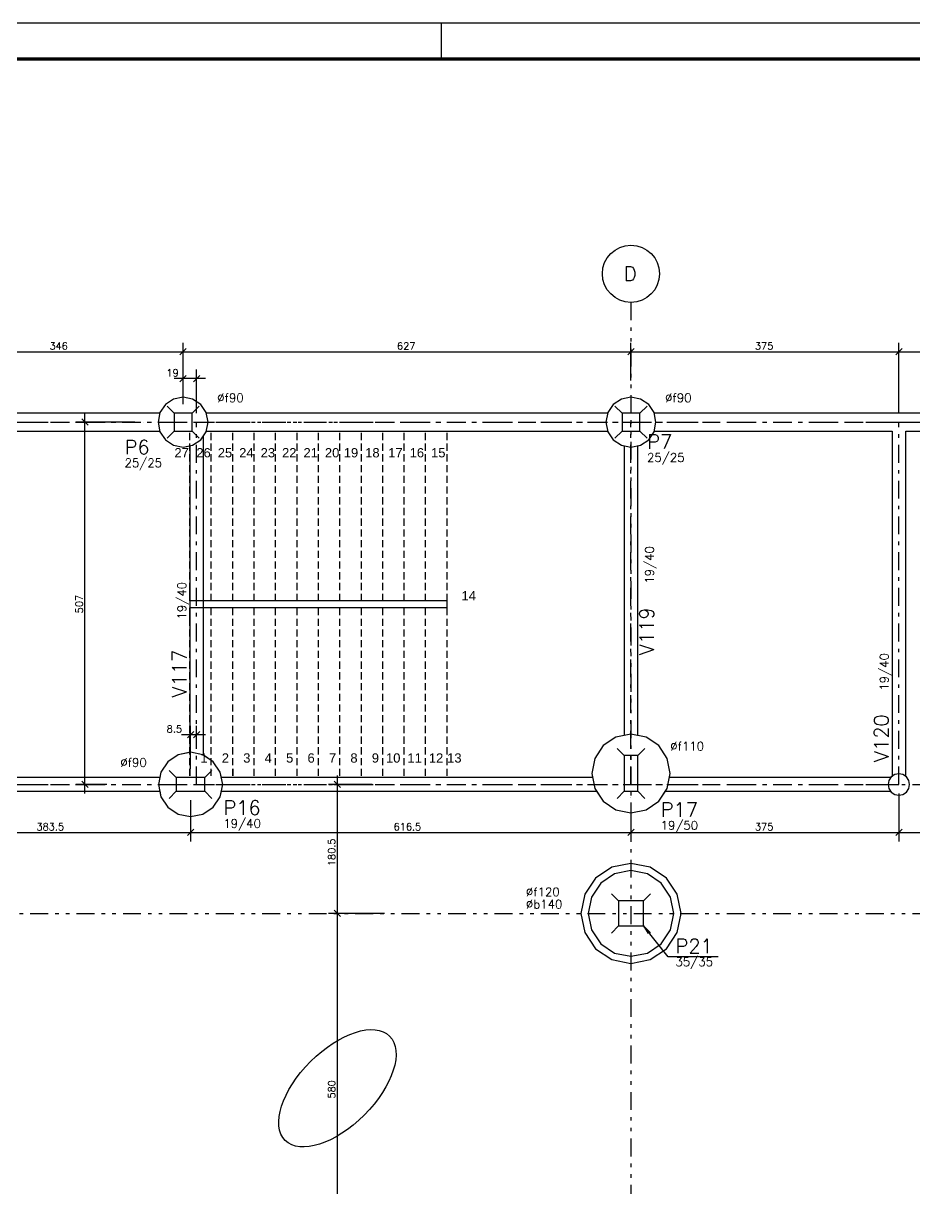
# Model space of a CAD drawing. Extents: x 369 to 487, y -15 to 69.
# Drawn here: x 420.27 to 445.2, y 36.47 to 69.06 of the extents above; entities that cross this region are included whole.
import ezdxf
from ezdxf.enums import TextEntityAlignment as Align

# ---------------------------------------------------------------- set-up
doc = ezdxf.new("R2010")
doc.units = 0
doc.header["$MEASUREMENT"] = 0
for name, pattern in [('CONTINU', [0]), ('DASHED', [0.75, 0.5, -0.25]), ('ESTILO_TQS_0003', [0.91, 0.5, -0.2, 0.01, -0.2]), ('ESTILO_TQS_0004', [1.12, 0.5, -0.2, 0.01, -0.2, 0.01, -0.2])]:
    doc.linetypes.add(name, pattern=pattern)
doc.layers.get('0').update_dxf_attribs({"linetype": 'CONTINUOUS'})
for name, color, linetype in [('1', 1, 'CONTINUOUS'), ('2', 2, 'CONTINUOUS'), ('3', 3, 'CONTINUOUS'), ('4', 4, 'CONTINUOUS'), ('6', 6, 'CONTINUOUS'), ('7', 7, 'CONTINUOUS'), ('ARQ-FOLHA', 7, 'CONTINUOUS'), ('COTA', 1, 'CONTINUOUS')]:
    doc.layers.add(name, color=color, linetype=linetype)
doc.styles.get("Standard").update_dxf_attribs({"font": 'ROMANS.SHX'})
doc.styles.add('STYLE0', font='arial.ttf', dxfattribs={"height": 0.2})

# ---------------------------------------------------------------- blocks, each defined once
blk = doc.blocks.new('fla0')
at = {"layer": 'ARQ-FOLHA'}
for p, q in [((5101.19, 1431.998), (4982.29, 1431.998)), ((5045.69, 1430.998), (5045.69, 1431.998))]:
    blk.add_line(p, q, dxfattribs=at)
at = {"layer": 'ARQ-FOLHA', "const_width": 0.1}
blk.add_lwpolyline([(5100.19, 1430.998), (4984.79, 1430.998), (4984.79, 1348.898), (5100.19, 1348.898), (5100.19, 1430.998)], dxfattribs=at)
blk = doc.blocks.new('EDCA')
at = {"layer": 'COTA'}
for p, q in [((308.167, 71.104), (308.167, 71.204)), ((308.167, 71.104), (308.167, 71.204)), ((308.467, 71.104), (308.467, 71.204)), ((308.767, 71.104), (308.767, 71.204)), ((309.067, 71.104), (309.067, 71.204)), ((309.367, 71.104), (309.367, 71.204)), ((309.667, 71.104), (309.667, 71.204)), ((309.967, 71.104), (309.967, 71.204)), ((310.267, 71.104), (310.267, 71.204)), ((310.567, 71.104), (310.567, 71.204)), ((310.867, 71.104), (310.867, 71.204)), ((311.167, 71.104), (311.167, 71.204)), ((311.467, 71.104), (311.467, 71.204)), ((311.767, 71.104), (311.767, 71.204)), ((308.167, 68.854), (308.167, 69.004)), ((308.167, 68.854), (308.167, 68.954)), ((308.467, 68.854), (308.467, 68.954)), ((309.067, 68.854), (309.067, 68.954)), ((309.367, 68.854), (309.367, 68.954)), ((309.667, 68.854), (309.667, 68.954)), ((309.967, 68.854), (309.967, 68.954)), ((310.267, 68.854), (310.267, 68.954)), ((310.567, 68.854), (310.567, 68.954)), ((310.867, 68.854), (310.867, 68.954)), ((311.167, 68.854), (311.167, 68.954)), ((311.467, 68.854), (311.467, 68.954)), ((311.767, 68.654), (311.767, 68.954)), ((311.767, 68.854), (308.167, 68.854)), ((311.767, 68.754), (308.167, 68.754)), ((308.167, 68.604), (308.167, 68.754)), ((308.167, 68.654), (308.167, 68.754)), ((308.467, 68.654), (308.467, 68.754)), ((309.067, 68.654), (309.067, 68.754)), ((309.367, 68.654), (309.367, 68.754)), ((309.667, 68.654), (309.667, 68.754)), ((309.967, 68.654), (309.967, 68.754)), ((310.267, 68.654), (310.267, 68.754)), ((310.567, 68.654), (310.567, 68.754)), ((310.867, 68.654), (310.867, 68.754)), ((311.167, 68.654), (311.167, 68.754)), ((311.467, 68.654), (311.467, 68.754)), ((308.167, 66.404), (308.167, 66.504)), ((308.167, 66.404), (308.167, 66.504)), ((308.167, 66.504), (308.167, 66.404)), ((308.167, 66.404), (308.167, 66.504)), ((308.467, 66.404), (308.467, 66.504)), ((308.767, 66.404), (308.767, 66.504)), ((308.767, 66.504), (308.767, 66.404)), ((309.067, 66.404), (309.067, 66.504)), ((309.367, 66.404), (309.367, 66.504)), ((309.667, 66.404), (309.667, 66.504)), ((309.967, 66.404), (309.967, 66.504)), ((310.267, 66.404), (310.267, 66.504)), ((310.567, 66.404), (310.567, 66.504)), ((310.867, 66.404), (310.867, 66.504)), ((311.167, 66.404), (311.167, 66.504)), ((311.467, 66.404), (311.467, 66.504)), ((311.767, 66.404), (311.767, 66.504))]:
    blk.add_line(p, q, dxfattribs=at)
at = {"layer": 'COTA', "linetype": 'DASHED', "ltscale": 0.2}
for p, q in [((308.167, 69.004), (308.167, 71.204)), ((308.167, 69.004), (308.167, 71.054)), ((308.467, 69.004), (308.467, 71.054)), ((308.767, 68.854), (308.767, 71.054)), ((309.067, 69.004), (309.067, 71.054)), ((309.367, 69.004), (309.367, 71.054)), ((309.667, 69.004), (309.667, 71.054)), ((309.967, 69.004), (309.967, 71.054)), ((310.267, 69.004), (310.267, 71.054)), ((310.567, 69.004), (310.567, 71.054)), ((310.867, 69.004), (310.867, 71.054)), ((311.167, 69.004), (311.167, 71.054)), ((311.467, 69.004), (311.467, 71.054)), ((311.767, 69.004), (311.767, 71.054)), ((308.167, 66.554), (308.167, 68.604)), ((308.167, 66.554), (308.167, 68.604)), ((308.467, 66.554), (308.467, 68.604)), ((308.767, 66.554), (308.767, 68.754)), ((309.067, 66.554), (309.067, 68.604)), ((309.367, 66.554), (309.367, 68.604)), ((309.667, 66.554), (309.667, 68.604)), ((309.967, 66.554), (309.967, 68.604)), ((310.267, 66.554), (310.267, 68.604)), ((310.567, 66.554), (310.567, 68.604)), ((310.867, 66.554), (310.867, 68.604)), ((311.167, 66.554), (311.167, 68.604)), ((311.467, 66.554), (311.467, 68.604)), ((311.767, 66.554), (311.767, 68.604))]:
    blk.add_line(p, q, dxfattribs=at)
at = {"linetype": 'CONTINU', "style": 'STYLE0'}
for s, p in [('27', (308.051, 70.861)), ('26', (308.358, 70.861)), ('25', (308.658, 70.861)), ('24', (308.958, 70.861)), ('23', (309.258, 70.861)), ('22', (309.558, 70.861)), ('21', (309.858, 70.861)), ('20', (310.158, 70.861)), ('19', (310.422, 70.861)), ('18', (310.722, 70.861)), ('17', (311.044, 70.861)), ('16', (311.344, 70.861)), ('15', (311.644, 70.861)), ('14', (312.07, 68.86)), ('1', (308.364, 66.59)), ('2', (308.664, 66.59)), ('3', (308.964, 66.59)), ('4', (309.264, 66.59)), ('5', (309.564, 66.59)), ('6', (309.864, 66.59)), ('7', (310.164, 66.59)), ('8', (310.464, 66.59)), ('9', (310.764, 66.59)), ('10', (311.013, 66.59)), ('11', (311.313, 66.59)), ('12', (311.613, 66.59)), ('13', (311.869, 66.59))]:
    blk.add_text(s, height=0.13, dxfattribs=at).set_placement(p, align=Align.CENTER)

msp = doc.modelspace()

# ---------------------------------------------------------------- linework, layer by layer
at = {"layer": '1', "linetype": 'Continuous'}
for p, q in [((424.7476, 58.3983), (424.7476, 60.1193)), ((424.7476, 58.3983), (424.7476, 60.1193)), ((437.2876, 59.0621), (437.2876, 60.1193)), ((437.2876, 59.0621), (437.2876, 60.1193)), ((444.7876, 58.1483), (444.7876, 60.1193)), ((444.7876, 58.1483), (444.7876, 60.1193)), ((417.5776, 59.8693), (424.9976, 59.8693)), ((424.4976, 59.8693), (437.5376, 59.8693)), ((424.6592, 59.7809), (424.836, 59.9577)), ((424.6592, 59.7809), (424.836, 59.9577)), ((437.0376, 59.8693), (445.0376, 59.8693)), ((437.1992, 59.7809), (437.376, 59.9577)), ((437.1992, 59.7809), (437.376, 59.9577)), ((444.5376, 59.8693), (447.5376, 59.8693)), ((444.6992, 59.7809), (444.876, 59.9577)), ((444.6992, 59.7809), (444.876, 59.9577)), ((424.7476, 58.3983), (424.7476, 59.3665)), ((425.1276, 58.1483), (425.1276, 59.3665)), ((425.3776, 59.1165), (424.4976, 59.1165)), ((424.836, 59.2049), (424.6592, 59.0282)), ((425.216, 59.2049), (425.0392, 59.0282)), ((424.4976, 58.1483), (424.2976, 58.3483)), ((424.9976, 58.1483), (425.1976, 58.3483)), ((437.0376, 58.1483), (436.8376, 58.3483)), ((437.5376, 58.1483), (437.7376, 58.3483)), ((421.999, 47.5083), (421.999, 58.1483)), ((423.396, 57.8983), (421.749, 57.8983)), ((422.0874, 57.8099), (421.9106, 57.9867)), ((424.4976, 57.6483), (424.2976, 57.4483)), ((424.9976, 57.6483), (425.1976, 57.4483)), ((437.0376, 57.6483), (436.8376, 57.4483)), ((437.5376, 57.6483), (437.7376, 57.4483)), ((425.0451, 49.2363), (424.8683, 49.0595)), ((424.9567, 48.1983), (424.9567, 49.3979)), ((425.216, 49.2363), (425.0392, 49.0595)), ((425.1276, 49.0042), (425.1276, 49.3979)), ((425.3776, 49.1479), (424.7067, 49.1479)), ((437.0976, 48.5683), (436.8976, 48.7683)), ((437.4776, 48.5683), (437.6776, 48.7683)), ((424.5567, 47.9483), (424.3567, 48.1483)), ((425.3567, 47.9483), (425.5567, 48.1483)), ((429.069, 43.8983), (429.069, 48.0083)), ((422.6088, 47.7583), (421.749, 47.7583)), ((422.0874, 47.6699), (421.9106, 47.8467)), ((430.043, 47.7583), (428.819, 47.7583)), ((429.1574, 47.6699), (428.9806, 47.8467)), ((424.5567, 47.5683), (424.3567, 47.3683)), ((424.9567, 47.3183), (424.9567, 46.164)), ((424.9567, 47.3183), (424.9567, 46.164)), ((425.3567, 47.5683), (425.5567, 47.3683)), ((437.0976, 47.5683), (436.8976, 47.3683)), ((437.4776, 47.5683), (437.6776, 47.3683)), ((444.7876, 47.5083), (444.7876, 46.164)), ((444.7876, 47.5083), (444.7876, 46.164)), ((437.2876, 47.1546), (437.2876, 46.164)), ((437.2876, 47.1447), (437.2876, 46.164)), ((417.0376, 46.414), (425.2067, 46.414)), ((424.7067, 46.414), (437.5376, 46.414)), ((424.8683, 46.3256), (425.0451, 46.5024)), ((424.8683, 46.3256), (425.0451, 46.5024)), ((437.0376, 46.414), (445.0376, 46.414)), ((437.1992, 46.3256), (437.376, 46.5024)), ((437.1992, 46.3256), (437.376, 46.5024)), ((444.5376, 46.414), (457.5376, 46.414)), ((444.6992, 46.3256), (444.876, 46.5024)), ((444.6992, 46.3256), (444.876, 46.5024)), ((436.9376, 44.4983), (436.7376, 44.6983)), ((437.6376, 44.4983), (437.8376, 44.6983)), ((429.069, 32.2983), (429.069, 44.3983)), ((430.3874, 44.1483), (428.819, 44.1483)), ((430.3874, 44.1483), (428.819, 44.1483)), ((429.1574, 44.0599), (428.9806, 44.2367)), ((429.1574, 44.0599), (428.9806, 44.2367)), ((436.9376, 43.7983), (436.7376, 43.5983)), ((437.6376, 43.7983), (437.8376, 43.5983))]:
    msp.add_line(p, q, dxfattribs=at)
at = {"layer": '2', "linetype": 'ESTILO_TQS_0003'}
for p, q in [((418.0376, 57.8983), (425.1276, 57.8983)), ((425.1276, 57.8983), (437.2876, 57.8983)), ((425.1276, 47.7583), (425.1276, 57.8983)), ((437.2876, 57.8983), (444.7876, 57.8983)), ((437.2876, 47.7583), (437.2876, 57.8983)), ((444.7876, 57.8983), (447.2876, 57.8983)), ((444.7876, 47.7583), (444.7876, 57.8983)), ((418.0376, 47.7583), (425.1276, 47.7583)), ((425.1276, 47.7583), (437.2876, 47.7583)), ((437.2876, 47.7583), (444.7876, 47.7583))]:
    msp.add_line(p, q, dxfattribs=at)
at = {"layer": '2', "linetype": 'Continuous'}
for p, q in [((424.7476, 57.8983), (424.7476, 57.8983)), ((424.7476, 57.8983), (424.7476, 57.8983)), ((437.2876, 57.8983), (437.2876, 57.8983)), ((437.2876, 57.8983), (437.2876, 57.8983)), ((437.2876, 48.0683), (437.2876, 48.0683)), ((437.2876, 48.0683), (437.2876, 48.0683)), ((424.9567, 47.7583), (424.9567, 47.7583)), ((424.9567, 47.7583), (424.9567, 47.7583)), ((444.7876, 47.7583), (444.7876, 47.7583)), ((437.2876, 44.1483), (437.2876, 44.1483)), ((437.2876, 44.1483), (437.2876, 44.1483))]:
    msp.add_line(p, q, dxfattribs=at)
at = {"layer": '3', "linetype": 'Continuous'}
for p, q in [((437.2876, 58.8121), (437.2876, 58.8121)), ((437.2876, 58.8121), (437.2876, 58.8121)), ((424.7476, 58.1483), (424.7476, 58.1483)), ((424.7476, 58.1483), (424.7476, 58.1483)), ((424.7476, 58.1483), (424.7476, 58.1483)), ((423.646, 57.8983), (423.646, 57.8983)), ((425.1276, 57.8983), (425.1276, 57.8983)), ((444.7876, 57.8983), (444.7876, 57.8983)), ((444.7876, 57.8983), (444.7876, 57.8983)), ((425.1276, 48.7542), (425.1276, 48.7542)), ((424.9567, 47.9483), (424.9567, 47.9483)), ((422.8588, 47.7583), (422.8588, 47.7583)), ((430.293, 47.7583), (430.293, 47.7583)), ((444.7876, 47.7583), (444.7876, 47.7583)), ((444.7876, 47.7583), (444.7876, 47.7583)), ((424.9567, 47.5683), (424.9567, 47.5683)), ((424.9567, 47.5683), (424.9567, 47.5683)), ((437.2876, 47.4046), (437.2876, 47.4046)), ((437.2876, 47.3947), (437.2876, 47.3947)), ((430.6374, 44.1483), (430.6374, 44.1483)), ((430.6374, 44.1483), (430.6374, 44.1483))]:
    msp.add_line(p, q, dxfattribs=at)
for points in [[(424.0973, 58.1483), (418.4779, 58.1483)], [(436.6373, 58.1483), (425.3979, 58.1483)], [(444.7876, 58.1483), (437.9379, 58.1483)], [(446.6373, 58.1483), (444.7876, 58.1483)], [(418.4779, 57.6483), (424.0973, 57.6483)], [(425.3176, 48.5788), (425.3176, 57.5156)], [(425.3979, 57.6483), (436.6373, 57.6483)], [(437.9379, 57.6483), (444.5976, 57.6483)], [(444.5976, 57.6483), (444.5976, 47.9852)], [(444.9776, 57.6483), (446.6373, 57.6483)], [(444.9776, 47.9852), (444.9776, 57.6483)], [(424.9376, 57.2361), (424.9376, 48.6545)], [(437.0976, 57.2361), (437.0976, 49.1305)], [(437.4776, 49.1305), (437.4776, 57.2361)], [(424.0945, 47.9483), (418.4998, 47.9483)], [(436.2115, 47.9483), (425.8189, 47.9483)], [(444.5607, 47.9483), (438.3637, 47.9483)], [(418.4998, 47.5683), (424.0945, 47.5683)], [(425.8189, 47.5683), (436.3241, 47.5683)], [(438.251, 47.5683), (444.5607, 47.5683)], [(439.7328, 42.9338), (438.3328, 42.9338), (437.6376, 43.7983), (437.8183, 43.6256), (437.6376, 43.7983), (437.7675, 43.5847)]]:
    msp.add_lwpolyline(points, dxfattribs=at)
at = {"layer": '4', "linetype": 'ESTILO_TQS_0004'}
for p, q in [((437.2876, 61.2508), (437.2876, 14.2749)), ((373.6662, 57.8983), (460.6848, 57.8983)), ((373.6662, 47.7583), (460.6848, 47.7583)), ((373.6662, 44.1483), (460.6848, 44.1483))]:
    msp.add_line(p, q, dxfattribs=at)
at = {"layer": '4', "linetype": 'Continuous'}
for points in [[(425.4476, 57.8983), (425.3943, 58.1662), (425.2426, 58.3933), (425.0155, 58.545), (424.7476, 58.5983), (424.4797, 58.545), (424.2526, 58.3933), (424.1009, 58.1662), (424.0476, 57.8983), (424.1009, 57.6304), (424.2526, 57.4033), (424.4797, 57.2516), (424.7476, 57.1983), (425.0155, 57.2516), (425.2426, 57.4033), (425.3943, 57.6304), (425.4476, 57.8983)], [(424.2526, 58.3933), (424.1009, 58.1662)], [(424.4797, 58.545), (424.2526, 58.3933)], [(424.7476, 58.5983), (424.4797, 58.545)], [(425.0155, 58.545), (424.7476, 58.5983)], [(425.2426, 58.3933), (425.0155, 58.545)], [(425.3943, 58.1662), (425.2426, 58.3933)], [(437.9876, 57.8983), (437.9343, 58.1662), (437.7826, 58.3933), (437.5555, 58.545), (437.2876, 58.5983), (437.0197, 58.545), (436.7926, 58.3933), (436.6409, 58.1662), (436.5876, 57.8983), (436.6409, 57.6304), (436.7926, 57.4033), (437.0197, 57.2516), (437.2876, 57.1983), (437.5555, 57.2516), (437.7826, 57.4033), (437.9343, 57.6304), (437.9876, 57.8983)], [(436.7926, 58.3933), (436.6409, 58.1662)], [(437.0197, 58.545), (436.7926, 58.3933)], [(437.2876, 58.5983), (437.0197, 58.545)], [(437.5555, 58.545), (437.2876, 58.5983)], [(437.7826, 58.3933), (437.5555, 58.545)], [(437.9343, 58.1662), (437.7826, 58.3933)], [(424.1009, 58.1662), (424.0973, 58.1483)], [(425.3979, 58.1483), (425.3943, 58.1662)], [(436.6409, 58.1662), (436.6373, 58.1483)], [(437.9379, 58.1483), (437.9343, 58.1662)], [(424.0973, 57.6483), (424.1009, 57.6304)], [(424.1009, 57.6304), (424.2526, 57.4033)], [(424.2526, 57.4033), (424.4797, 57.2516)], [(425.3176, 57.5156), (425.3943, 57.6304)], [(425.3943, 57.6304), (425.3979, 57.6483)], [(436.6373, 57.6483), (436.6409, 57.6304)], [(436.6409, 57.6304), (436.7926, 57.4033)], [(436.7926, 57.4033), (437.0197, 57.2516)], [(437.5555, 57.2516), (437.7826, 57.4033)], [(437.7826, 57.4033), (437.9343, 57.6304)], [(437.9343, 57.6304), (437.9379, 57.6483)], [(424.4797, 57.2516), (424.7476, 57.1983)], [(424.7476, 57.1983), (424.9376, 57.2361)], [(437.0197, 57.2516), (437.0976, 57.2361)], [(437.4776, 57.2361), (437.5555, 57.2516)], [(438.3876, 48.0683), (438.3039, 48.4892), (438.0654, 48.8461), (437.7085, 49.0846), (437.2876, 49.1683), (436.8666, 49.0846), (436.5098, 48.8461), (436.2713, 48.4892), (436.1876, 48.0683), (436.2713, 47.6473), (436.5098, 47.2905), (436.8666, 47.052), (437.2876, 46.9683), (437.7085, 47.052), (438.0654, 47.2905), (438.3039, 47.6473), (438.3876, 48.0683)], [(436.8666, 49.0846), (436.5098, 48.8461)], [(437.0976, 49.1305), (436.8666, 49.0846)], [(437.7085, 49.0846), (437.4776, 49.1305)], [(438.0654, 48.8461), (437.7085, 49.0846)], [(425.8567, 47.7583), (425.7882, 48.1027), (425.5931, 48.3947), (425.3011, 48.5898), (424.9567, 48.6583), (424.6123, 48.5898), (424.3203, 48.3947), (424.1252, 48.1027), (424.0567, 47.7583), (424.1252, 47.4139), (424.3203, 47.1219), (424.6123, 46.9268), (424.9567, 46.8583), (425.3011, 46.9268), (425.5931, 47.1219), (425.7882, 47.4139), (425.8567, 47.7583)], [(424.6123, 48.5898), (424.3203, 48.3947)], [(424.9376, 48.6545), (424.6123, 48.5898)], [(425.5931, 48.3947), (425.3176, 48.5788)], [(436.5098, 48.8461), (436.2713, 48.4892)], [(438.3039, 48.4892), (438.0654, 48.8461)], [(424.3203, 48.3947), (424.1252, 48.1027)], [(425.7882, 48.1027), (425.5931, 48.3947)], [(436.2713, 48.4892), (436.1876, 48.0683)], [(438.3876, 48.0683), (438.3039, 48.4892)], [(424.1252, 48.1027), (424.0945, 47.9483)], [(425.8189, 47.9483), (425.7882, 48.1027)], [(436.1876, 48.0683), (436.2115, 47.9483)], [(438.3637, 47.9483), (438.3876, 48.0683)], [(445.0876, 47.7583), (445.0648, 47.8731), (444.9997, 47.9704), (444.9024, 48.0355), (444.7876, 48.0583), (444.6728, 48.0355), (444.5755, 47.9704), (444.5104, 47.8731), (444.4876, 47.7583), (444.5104, 47.6435), (444.5755, 47.5462), (444.6728, 47.4811), (444.7876, 47.4583), (444.9024, 47.4811), (444.9997, 47.5462), (445.0648, 47.6435), (445.0876, 47.7583)], [(444.5755, 47.9704), (444.5607, 47.9483)], [(444.5976, 47.9852), (444.5755, 47.9704)], [(444.9997, 47.9704), (444.9776, 47.9852)], [(445.0648, 47.8731), (444.9997, 47.9704)], [(444.9997, 47.5462), (445.0648, 47.6435)], [(445.0876, 47.7583), (445.0648, 47.8731)], [(445.0648, 47.6435), (445.0876, 47.7583)], [(424.0945, 47.5683), (424.1252, 47.4139)], [(424.1252, 47.4139), (424.3203, 47.1219)], [(425.5931, 47.1219), (425.7882, 47.4139)], [(425.7882, 47.4139), (425.8189, 47.5683)], [(436.3241, 47.5683), (436.5098, 47.2905)], [(436.5098, 47.2905), (436.8666, 47.052)], [(437.7085, 47.052), (438.0654, 47.2905)], [(438.0654, 47.2905), (438.251, 47.5683)], [(444.5607, 47.5683), (444.5755, 47.5462)], [(444.5755, 47.5462), (444.6728, 47.4811)], [(444.6728, 47.4811), (444.7876, 47.4583)], [(444.7876, 47.4583), (444.9024, 47.4811)], [(444.9024, 47.4811), (444.9997, 47.5462)], [(424.3203, 47.1219), (424.6123, 46.9268)], [(424.6123, 46.9268), (424.9567, 46.8583)], [(424.9567, 46.8583), (425.3011, 46.9268)], [(425.3011, 46.9268), (425.5931, 47.1219)], [(436.8666, 47.052), (437.2876, 46.9683)], [(437.2876, 46.9683), (437.7085, 47.052)], [(438.4876, 44.1483), (438.3962, 44.6075), (438.1361, 44.9968), (437.7468, 45.2569), (437.2876, 45.3483), (436.8284, 45.2569), (436.4391, 44.9968), (436.1789, 44.6075), (436.0876, 44.1483), (436.1789, 43.6891), (436.4391, 43.2998), (436.8284, 43.0396), (437.2876, 42.9483), (437.7468, 43.0396), (438.1361, 43.2998), (438.3962, 43.6891), (438.4876, 44.1483)], [(436.7518, 45.4417), (436.2976, 45.1382)], [(437.2876, 45.5483), (436.7518, 45.4417)], [(437.8233, 45.4417), (437.2876, 45.5483)], [(438.2775, 45.1382), (437.8233, 45.4417)], [(436.2976, 45.1382), (435.9942, 44.684)], [(438.581, 44.684), (438.2775, 45.1382)], [(435.9942, 44.684), (435.8876, 44.1483)], [(438.6876, 44.1483), (438.581, 44.684)], [(435.8876, 44.1483), (435.9942, 43.6125)], [(438.581, 43.6125), (438.6876, 44.1483)], [(435.9942, 43.6125), (436.2976, 43.1583)], [(438.2775, 43.1583), (438.581, 43.6125)], [(436.2976, 43.1583), (436.7518, 42.8549)], [(437.8233, 42.8549), (438.2775, 43.1583)], [(436.7518, 42.8549), (437.2876, 42.7483)], [(437.2876, 42.7483), (437.8233, 42.8549)]]:
    msp.add_lwpolyline(points, dxfattribs=at)
msp.add_circle((437.2876, 62.0508), 0.8, dxfattribs=at)
at = {"layer": '4', "color": 10, "linetype": 'Continuous'}
msp.add_ellipse((429.069, 39.2556), major_axis=(-1.4611, -1.4611), ratio=0.5135144, dxfattribs=at)
at = {"layer": '6', "linetype": 'Continuous'}
for points in [[(424.9976, 57.6483), (424.9976, 58.1483), (424.4976, 58.1483), (424.4976, 57.6483), (424.9976, 57.6483)], [(437.0376, 57.6483), (437.5376, 57.6483), (437.5376, 58.1483), (437.0376, 58.1483), (437.0376, 57.6483)], [(437.0976, 47.5683), (437.4776, 47.5683), (437.4776, 48.5683), (437.0976, 48.5683), (437.0976, 47.5683)], [(425.3567, 47.5683), (425.3567, 47.9483), (424.5567, 47.9483), (424.5567, 47.5683), (425.3567, 47.5683)], [(436.9376, 43.7983), (437.6376, 43.7983), (437.6376, 44.4983), (436.9376, 44.4983), (436.9376, 43.7983)]]:
    msp.add_lwpolyline(points, dxfattribs=at)

# ---------------------------------------------------------------- block references
msp.add_blockref('fla0', (-4613.7068, -1362.9378))
at = {"linetype": 'Continuous', "xscale": 2, "yscale": 2, "zscale": 2}
msp.add_blockref('EDCA', (-191.3957, -84.8106), dxfattribs=at)

# ---------------------------------------------------------------- texts
at = {"layer": '3', "linetype": 'Continuous'}
for s, p in [('346', (421.0076, 59.9293)), ('627', (430.7376, 59.9293)), ('375', (440.7576, 59.9293)), ('19', (424.2809, 59.1765)), ('8.5', (424.29, 49.2079)), ('383.5', (420.6421, 46.474)), ('616.5', (430.6421, 46.474)), ('375', (440.7576, 46.474))]:
    msp.add_text(s, height=0.2, dxfattribs=at).set_placement(p)
for s, p in [('507', (421.939, 52.5483)), ('180.5', (429.009, 45.4733)), ('580', (429.009, 38.9683))]:
    msp.add_text(s, height=0.2, rotation=90, dxfattribs=at).set_placement(p)
at = {"layer": '4', "linetype": 'Continuous'}
msp.add_text('D', height=0.4, dxfattribs=at).set_placement((437.0876, 61.8508))
at = {"layer": '6', "linetype": 'Continuous'}
for s, p in [('P6', (423.1089, 56.9979)), ('P7', (437.7376, 57.1483)), ('P16', (425.8771, 46.9055)), ('P17', (438.118, 46.8539)), ('P21', (438.5328, 43.0338))]:
    msp.add_text(s, height=0.4, dxfattribs=at).set_placement(p)
for s, p in [('V119', (437.9249, 51.3785)), ('V117', (424.8404, 50.1942)), ('V120', (444.4976, 48.3852))]:
    msp.add_text(s, height=0.4, rotation=90, dxfattribs=at).set_placement(p)
at = {"layer": '7', "linetype": 'Continuous'}
for s, p in [('%%cf90', (425.7021, 58.4576)), ('%%cf90', (438.2421, 58.4576)), ('25/25', (437.7376, 56.7883)), ('25/25', (423.1089, 56.6379)), ('%%cf110', (438.3872, 48.7069)), ('%%cf90', (422.9908, 48.2531)), ('19/40', (425.8771, 46.5455)), ('19/50', (438.118, 46.4939)), ('%%Cf120', (434.3458, 44.6293)), ('%%Cb140', (434.3458, 44.2866)), ('35/35', (438.5328, 42.6738))]:
    msp.add_text(s, height=0.24, dxfattribs=at).set_placement(p)
for p in [(437.9249, 53.3785), (424.8316, 52.3754), (444.4976, 50.3852)]:
    msp.add_text('19/40', height=0.24, rotation=90, dxfattribs=at).set_placement(p)

doc.saveas('drawing.dxf')
